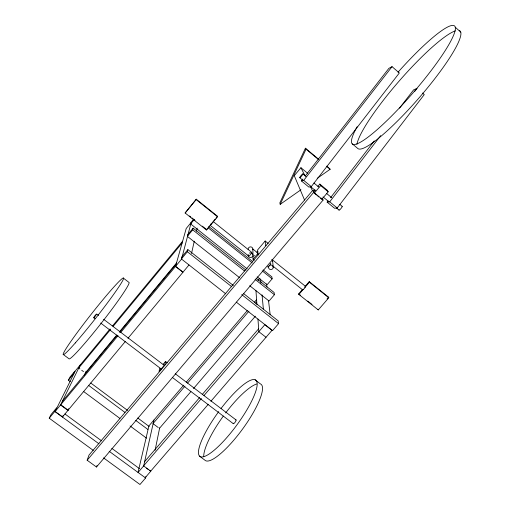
<?xml version="1.0" encoding="UTF-8"?>
<svg xmlns="http://www.w3.org/2000/svg" width="510" height="510" viewBox="0 0 510 510"><rect width="100%" height="100%" fill="white"/><g stroke="black" fill="none" stroke-linecap="round" stroke-linejoin="round"><path stroke-width="0.76" d="M217.515 216.731L217.566 216.291L196.248 199.2L185.124 212.989L206.493 230.01L217.515 216.731L196.14 199.601L196.248 199.2M206.493 230.01L207.57 228.333M155.078 450.292L159.668 427.852M103.549 457.884L139.982 484.5L145.599 477.978L145.898 476.589M191.53 253.476L194.265 241.192M196.484 231.208L197.166 228.142M183.708 385.152L148.907 425.92L138.025 472.496L143.667 465.936L153.95 420.01M167.356 362.846L165.546 361.462L164.813 364.663L159.018 371.522L159.802 368.265M225.726 293.805L181.381 258.952L187.368 251.742L187.884 249.626L233.338 285.492M239.732 277.816L187.355 236.334L192.716 229.851L193.131 228.155L246.069 270.224M181.381 258.952L181.962 256.766L187.884 249.626M187.355 236.334L187.814 234.581L193.131 228.155M247.21 268.917L190.625 223.922L191.033 222.385L193.526 219.37M190.982 223.24L181.541 259.15L175.574 266.341L183.001 272.155L188.968 264.99M120.564 332.654L175.516 266.443L186.214 228.493L191.18 222.475M314.46 191.779L312.719 190.345L89.027 455.041L87.146 460.23L96.479 467.02L96.983 465.515M96.67 314.007C90.385 324.06 95.963 310.297 98.57 315.454M213.244 221.601L210.248 225.114M68.761 408.618L67.919 410.429L60.524 404.991L80.325 364.848M84.201 375.519L86.209 371.191M318.572 159.158L305.42 148.206L279.831 202.891L280.207 204.331L300.964 189.752M280.207 204.331L306.032 149.169L305.42 148.206M110.045 328.931L75.302 370.923L55.125 411.5L62.52 416.919L63.183 415.503M49.221 418.2L54.819 411.462L56.616 407.847L51.076 414.528L49.221 418.2L93.324 450.419M68.372 380.211L69.87 377.247L74.881 371.184L73.427 374.104L68.372 380.211L70.284 381.627M211 223.966L211.376 223.469M422.452 93.037L424.256 94.592L337.193 207.997L334.547 208.246L327.146 202.138L328.115 200.876M330.544 197.727L374.276 140.939M399.54 108.133L413.629 89.836L417.059 88.351L414.63 91.507M327.146 202.138L329.715 201.826L380.664 135.634M302.876 179.035L301.41 180.922L308.901 187.1L311.285 186.622L399.324 72.975L392.043 66.657L388.862 68.378L305.318 175.893M301.41 180.922L303.718 180.381L392.043 66.657M185.124 212.989L196.14 199.601M190.625 223.922L194.144 219.663M112.582 325.865L182.618 241.198M110.625 329.415L78.687 368.022L79.891 368.915M113.163 326.355L182.102 243.021M85.304 372.95L116.745 335.057M119.276 332.004L176.575 262.93M62.277 401.415L117.185 335.242M119.729 332.182L176.154 264.167M55.125 411.5L118.02 335.714M208.571 227.128L209.572 225.924M213.569 221.104L215.067 219.3M216.068 218.095L217.566 216.291M62.52 416.919L125.434 341.343M127.978 338.289L182.943 272.263L175.516 266.443M307.581 173.228L300.932 167.726L294.27 175.669L304.534 200.022M268.183 243.423L265.168 240.994L257.62 249.932L258.092 254.981M254.394 255.306L252.896 257.072L253.043 259.258L254.26 260.227M256.887 252.354L257.881 251.169M163.155 364.293L165.546 361.462M253.043 259.258L258.079 253.298M314.938 189.841L313.478 191.569L314.281 193.15L316.589 195.056M317.858 186.386L319.808 184.084L327.248 190.236L328.191 191.798L321.797 199.34L320.637 198.39M87.146 460.23L313.707 192.308L312.719 190.345M314.281 193.15L320.675 185.583L319.808 184.084M96.479 467.02L323.11 200.047L321.995 197.988M257.926 280.532L259.915 278.186M263.154 269.911L271.856 276.86L272.136 278.83L267.106 284.733L257.155 276.828M186.29 382.124L247.254 310.622M254.484 302.143L256.555 299.721M184.99 386.121L152.994 423.625L158.24 427.533M187.572 383.099L248.976 311.113M255.688 303.252L256.715 302.041M159.407 428.406L190.893 391.597M193.475 388.582L255.408 316.168M256.033 278.141L274.099 292.498L274.418 294.742L269.044 301.027L249.709 285.715M144.419 461.869L199.71 397.449M202.291 394.44L258.615 328.816M143.495 465.974L201.418 398.539M204 395.524L264.843 324.691L272.008 330.321L210.91 401.255M305.229 286.288L309.232 281.641L328.58 297.177L328.791 297.783L318.253 309.927L298.873 294.442L298.726 293.849L302.73 289.202M298.873 294.442L303.386 289.202M304.891 287.449L309.404 282.208L309.232 281.641M208.309 404.271L150.635 471.227L149.443 470.347M145.171 477.73L150.807 471.183L143.667 465.936M243.295 293.352L278.16 320.866L278.562 323.652L272.563 330.62L236.34 302.149M327.076 298.911L328.58 297.177M317.182 178.366L330.155 169.25L326.935 166.126M60.735 404.736L68.136 410.174M146.472 468.161L148.257 469.474M64.961 413.973L101.554 440.825M111.83 448.36L139.434 468.613M54.819 411.462L98.934 443.783M109.159 451.28L145.599 477.978M83.634 391.527L119.882 418.404M130.056 425.952L146.593 438.211M90.767 383.01L127.615 410.442M137.776 418.009L149.213 426.519M88.695 385.458L124.95 412.411M135.762 420.45L147.849 429.439M63.221 354.463L68.946 358.734A48.609 3.353 -51.9 0 0 102.064 322.167A48.609 3.353 -51.9 0 0 128.813 282.31L123.273 278.026M199.48 456.125L204.88 460.154A47.22 11.596 -53.8 0 0 242.683 428.91A47.22 11.596 -53.8 0 0 260.4 383.902L255.166 379.861M81.696 370.26L83.5 371.605M103.638 319.305L163.844 365.064M175.249 373.734L236.085 419.972M93.7 317.755L94.968 318.718M100.68 323.047L160.956 368.787M172.374 377.451L233.287 423.67M266.022 337.269L258.819 331.698L257.964 319.018M187.368 251.742L231.719 286.709M241.708 294.595L278.562 323.652M192.716 229.851L244.481 270.963M255.083 279.384L274.418 294.742M210.209 225.356L248.765 256.141M209.068 226.765L252.584 261.483M208.086 227.753L252.24 262.962M262.191 270.893L272.136 278.83M189.522 215.953L190.74 216.922M191.958 217.891L195.005 220.32M202.311 226.14L206.576 229.532M252.845 249.033L257.76 252.973M272.907 266.067L302.621 289.846M213.205 221.544L251.717 252.335M298.726 293.849L300.543 295.296M307.791 301.091L312.024 304.47M309.404 282.208L328.791 297.783M271.983 259.482L305.369 286.244M302.908 173.897A2.48 0.357 -50.5 0 1 300.67 177.04A2.48 0.357 -50.5 0 1 300.377 176.434A2.48 0.357 -50.5 0 1 302.908 173.897L305.981 176.428M313.956 183.02L318.871 187.081M326.846 193.672L331.755 197.727M339.736 204.319L342.191 206.352M303.718 180.381L311.285 186.622M329.715 201.826L337.193 207.997M299.727 177.684L302.793 180.215M310.163 186.29L315.684 190.842M323.047 196.917L328.574 201.476M336.549 208.054L339.003 210.082M313.707 192.308L323.11 200.047M317.749 196.006L318.903 196.962M320.675 185.583L328.191 191.798M306.032 149.169L318.699 159.713M326.54 166.241L330.155 169.25M352.321 143.871L357.771 148.461A77.89 13.024 -49 0 0 420.24 96.511A77.89 13.024 -49 0 0 459.382 30.555M455.213 27.189L460.779 32.143M300.932 167.726L305.12 176.065M310.354 186.488L312.445 190.663M318.068 309.296L318.253 309.927M265.168 240.994L265.825 245.826M266.571 283.93L266.94 287.073M268.509 300.441L270.166 314.594M272.57 260.616L273.233 267.367A2.359 2.282 -5 0 1 269.618 269.223A2.359 2.282 -5 0 1 269.784 265.276A2.359 2.282 -5 0 1 273.233 267.367M260.559 279.168L260.929 283.095M262.038 294.869L263.37 308.996M255.944 290.572L256.951 304.795M252.877 249.237L252.966 255.242M356.936 144.406A77.89 13.024 -49 0 1 398.399 81.931A77.89 13.024 -49 0 1 455.315 30.887M398.036 72.203A77.985 12.457 -49.1 0 1 455.175 30.358A77.985 12.457 -49.1 0 1 389.073 118.511A77.985 12.457 -49.1 0 1 357.127 126.76M221.072 408.459A47.277 11.277 -53.8 0 1 256.147 390.08A47.277 11.277 -53.8 0 1 207.5 455.028A47.277 11.277 -53.8 0 1 218.726 411.589M203.726 456.673A47.22 11.596 -53.8 0 1 223.342 416.064M225.669 412.934A47.22 11.596 -53.8 0 1 256.715 383.985M248.23 249.677A2.352 2.289 -0.5 0 1 250.608 246.872A2.352 2.289 -0.5 0 1 252.775 249.823M249.409 253.087A2.422 2.346 -0.6 0 1 252.909 254.63A2.422 2.346 -0.6 0 1 250.467 257.505A2.422 2.346 -0.6 0 1 248.236 254.477M304.916 286.416A2.276 0.51 -51.4 0 1 305.292 286.996A2.276 0.51 -51.4 0 1 303.52 289.31A2.276 0.51 -51.4 0 1 302.538 289.533M251.551 252.386A2.416 0.37 -51.4 0 1 251.201 253.566A2.416 0.37 -51.4 0 1 249.173 255.918M272.021 259.596A2.295 2.225 -5 0 1 272.627 261.197M235.716 419.991A2.321 0.574 -53.8 0 1 235.869 420.992A2.321 0.574 -53.8 0 1 234.065 423.37A2.321 0.574 -53.8 0 1 233.293 423.185M342.063 206.301A2.461 0.484 -50.3 0 1 340.871 208.654A2.461 0.484 -50.3 0 1 338.991 209.903M270.51 263.351A2.352 0.421 -51.4 0 1 270.274 264.46A2.352 0.421 -51.4 0 1 268.337 266.736A2.352 0.421 -51.4 0 1 267.909 266.418M75.308 342.924A48.667 2.99 -51.8 0 0 123.369 279.168A48.667 2.99 -51.8 0 0 81.492 326.846A48.667 2.99 -51.8 0 0 75.308 342.924"/></g></svg>
